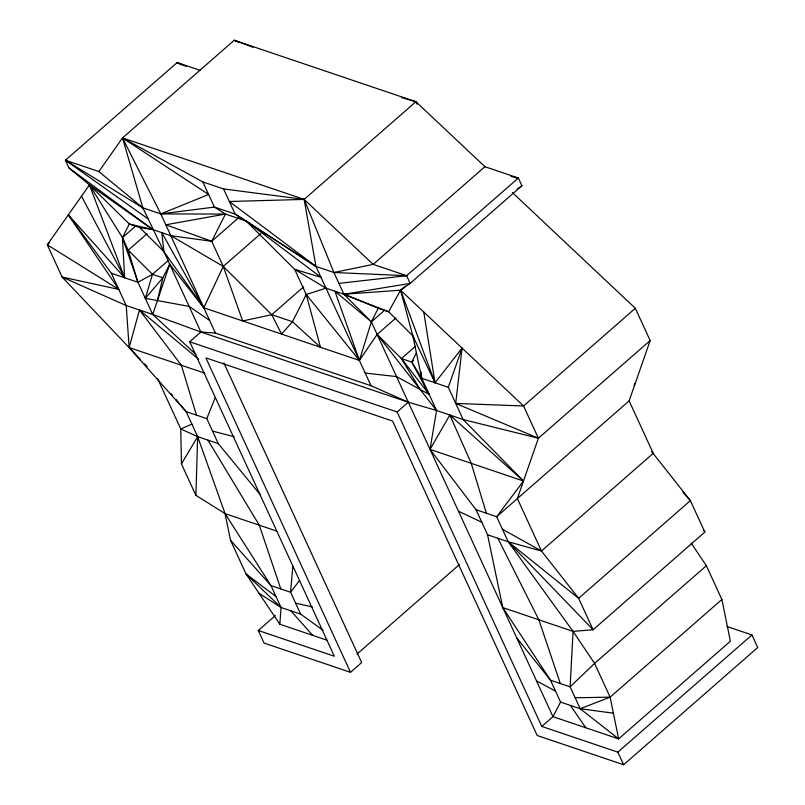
<?xml version="1.0" encoding="UTF-8"?>
<svg xmlns="http://www.w3.org/2000/svg" width="805" height="805" viewBox="0 0 805 805"><rect width="100%" height="100%" fill="white"/><g stroke="black" fill="none" stroke-linecap="round" stroke-linejoin="round"><path stroke-width="1.21" d="M276.749 531.109L225.078 513.62L195.907 495.357L197.658 436.662L186.136 411.627L180.562 404.985M395.929 318.015L377.143 334.427L401.383 358.567L411.747 362.069L421.74 378.3L436.552 410.5L430.021 449.401L476.047 509.736L496.685 516.719L508.197 541.745L573.069 631.382L570.121 686.836L580.184 708.722L618.632 738.889L730.397 641.213L721.884 599.484L706.357 565.724L691.082 543.003M326.76 640.116L279.838 624.237L281.046 607.493L270.973 585.607L225.078 513.62L197.658 436.662L180.753 428.954L157.679 378.783M292.859 566.066L290.575 592.239L300.647 614.124L323.087 630.295M512.342 192.516L635.316 308.305L650.158 340.565L538.394 438.242L455.711 403.416L462.07 348.092L435.012 382.788L412.844 335.896L400.578 290.192L405.277 286.097M157.418 300.577L162.831 277.836L169.714 264.231L203.806 307.792L215.448 333.099L371.014 385.746L408.316 402.208L436.552 410.5L463.127 419.546L538.394 438.242L517.363 498.577L496.685 516.719L523.481 481.028L463.127 419.546L448.284 387.286L462.07 348.092M198.704 359.312L139.466 309.985L129.142 347.579L186.136 411.627L206.784 418.61L218.296 443.646L260.397 494.874M209.622 320.44L189.105 306.393L145.323 298.353L152.467 274.324L168.426 260.377M371.014 385.746L359.382 360.439L371.357 321.849L378.239 308.255L388.604 311.756L412.844 335.896L414.293 339.036M195.937 354.492L152.719 314.453L169.714 264.231M651.607 451.484L690.388 500.64L704.858 532.085L593.094 629.762L578.624 598.316L541.483 551.023L517.363 498.577L629.128 400.89L650.158 340.565M206.784 418.61L215.156 397.75M436.552 410.5L377.143 334.427L359.382 360.439L203.806 307.792L223.267 266.425L260.83 233.591M303.666 286.781L271.738 314.695L242.697 320.954L223.267 266.425L211.695 241.269L225.45 214.07L246.199 221.083L315.963 266.425L333.904 272.503L406.606 275.692L518.36 178.016L521.912 185.734L410.148 283.41L400.578 290.192L388.604 311.756L343.916 294.258L325.975 288.19L294.67 269.353L246.199 221.083L235.141 214.09L214.402 207.076L160.799 213.919L142.857 207.851L65.406 160.235L177.16 62.549L200.224 70.357M246.199 221.083L320.974 277.312L294.67 269.353L306.232 294.509L359.382 360.439L325.975 288.19L306.232 294.509L292.477 321.708L281.589 334.115L271.738 314.695L223.267 266.425L170.811 235.684L152.869 229.606L129.323 224.011L89.446 184.909L68.948 167.943L65.406 160.235L98.844 171.546L142.857 207.851L163.928 251.653L200.888 332.012L408.316 402.208L397.147 411.979L189.718 341.783L200.888 332.012L215.448 333.099M365.198 373.087L396.533 376.589L429.146 394.4L411.747 362.069L416.507 352.66M476.047 509.736L487.558 534.762L502.783 607.604L550.519 680.205L560.582 702.091L552.955 716.661L541.775 726.432L397.147 411.979M449.834 415.028L430.021 449.401L523.481 481.028L449.834 415.028L471.257 463.358L486.361 513.228M195.907 495.357L181.447 463.911L197.658 436.662L218.296 443.646M633.998 385.424L635.246 383.351M98.844 171.546L122.511 137.927L234.275 40.25L415.903 101.712L484.922 166.695L518.36 178.016L515.854 177.925M299.551 580.445L290.575 592.239L270.973 585.607L230.502 540.195L225.078 513.62M145.323 298.353L162.831 277.836L152.467 274.324L128.226 250.194L122.441 237.616L89.446 184.909L47.274 244.801L62.106 277.061L140.301 359.332M49.145 243.16L47.274 244.801L118.778 289.398L68.355 214.855L124.634 277.755L122.441 237.616L129.323 224.011L139.698 227.523L152.869 229.606L68.948 167.943M135.592 226.125L122.441 237.616L137.917 282.253L152.719 314.453L200.888 332.012M147.013 233.782L128.226 250.194L137.917 282.253L152.467 274.324M142.857 207.851L122.511 137.927L202.83 181.92L223.569 188.934L304.139 199.399L333.904 272.503L343.916 294.258L410.148 283.41L406.606 275.692L373.158 264.382L304.139 199.399L122.511 137.927L160.799 213.919L170.811 235.684L211.695 241.269L238.934 217.471M325.975 288.19L315.963 266.425L229.355 201.512L304.139 199.399L415.903 101.712L417.262 103.825M484.922 166.695L373.158 264.382L333.904 272.503M384.508 310.358L371.357 321.849L552.955 716.661L618.632 738.889L610.12 697.16L594.593 663.411L573.069 631.382L502.783 607.604M420.13 389.479L401.383 358.567L415.471 346.251M411.747 362.069L413.629 360.429M223.86 362.914L361.676 662.555L350.507 672.326L264.07 643.074L258.294 630.496L275.29 615.644M635.316 308.305L523.562 405.982L455.711 403.416M356.947 654.123L459.313 564.647M487.558 534.762L508.197 541.745L541.483 551.023L653.247 453.346L629.128 400.89M706.357 565.724L594.593 663.411L570.121 686.836L550.519 680.205L516.709 637.862M560.582 702.091L580.184 708.722L610.12 697.16L721.884 599.484M541.775 726.432L617.827 752.172L751.951 634.954L757.726 647.532L623.613 764.75L537.187 735.498L392.558 421.045L205.869 357.873L350.507 672.326M517.132 189.125L521.912 185.734M191.892 424.144L180.753 428.954L181.447 463.911M202.83 181.92L214.402 207.076L225.45 214.07L165.81 224.796L211.695 241.269M338.915 283.38L406.606 275.692M573.069 631.382L593.094 629.762L508.197 541.745L578.624 598.316L690.388 500.64L682.882 492.227M359.382 360.439L334.94 291.229L371.357 321.849L343.916 294.258L400.578 290.192L523.562 405.982L538.394 438.242M575.152 697.784L610.12 697.16M225.45 214.07L160.799 213.919L208.616 194.498L122.511 137.927M413.408 101.41L415.903 101.712L416.819 104.006M580.184 708.722L613.39 713.19M510.984 176.456L518.36 178.016M118.778 289.398L62.106 277.061L126.204 305.528L152.719 314.453M295.616 603.187L312.33 606.92M212.54 431.128L234.185 436.682M401.544 97.526L415.903 101.712M271.738 314.695L292.477 321.708L320.481 347.277L306.232 294.509M68.355 214.855L111.362 273.267L137.917 282.253M412.844 335.896L421.74 378.3L448.284 387.286M204.923 373.228L129.142 347.579L126.204 305.528L111.362 273.267M726.985 626.511L751.951 634.954M259.009 593.265L281.046 607.493L300.647 614.124M258.294 630.496L334.347 656.236L189.718 341.783M253.042 47.274L234.275 40.25L238.803 42.423M343.916 294.258L378.239 308.255M186.378 66.483L177.16 62.549L181.628 64.873M458.448 511.195L481.803 522.254M536.472 680.839L555.551 691.153M502.441 529.237L541.483 551.023M152.869 229.606L89.446 184.909L124.634 277.755L81.486 196.199M65.406 160.235L147.868 218.729M276.004 596.555L246.028 573.945L230.502 540.195M281.046 607.493L246.028 573.945L279.838 624.237M139.698 227.523L163.928 251.653L203.806 307.792L170.811 235.684M144.598 363.85L147.174 366.557M290.847 610.814L312.682 635.356M170.982 393.585L172.582 395.486M175.772 399.29L178.962 403.084M401.383 358.567L429.146 394.4M139.466 309.985L181.356 365.249L196.46 415.118M703.349 530.092L704.858 532.085M570.383 705.411L585.798 727.78M207.972 440.154L259.301 525.202L280.774 588.928M203.806 307.792L161.835 232.645L163.928 251.653M497.872 538.253L538.847 619.8L560.32 683.526M617.827 752.172L623.613 764.75M223.569 188.934L235.141 214.09L315.963 266.425L304.139 199.399M400.578 290.192L435.012 382.788L423.782 312.038M421.096 372.081L421.74 378.3"/></g></svg>
